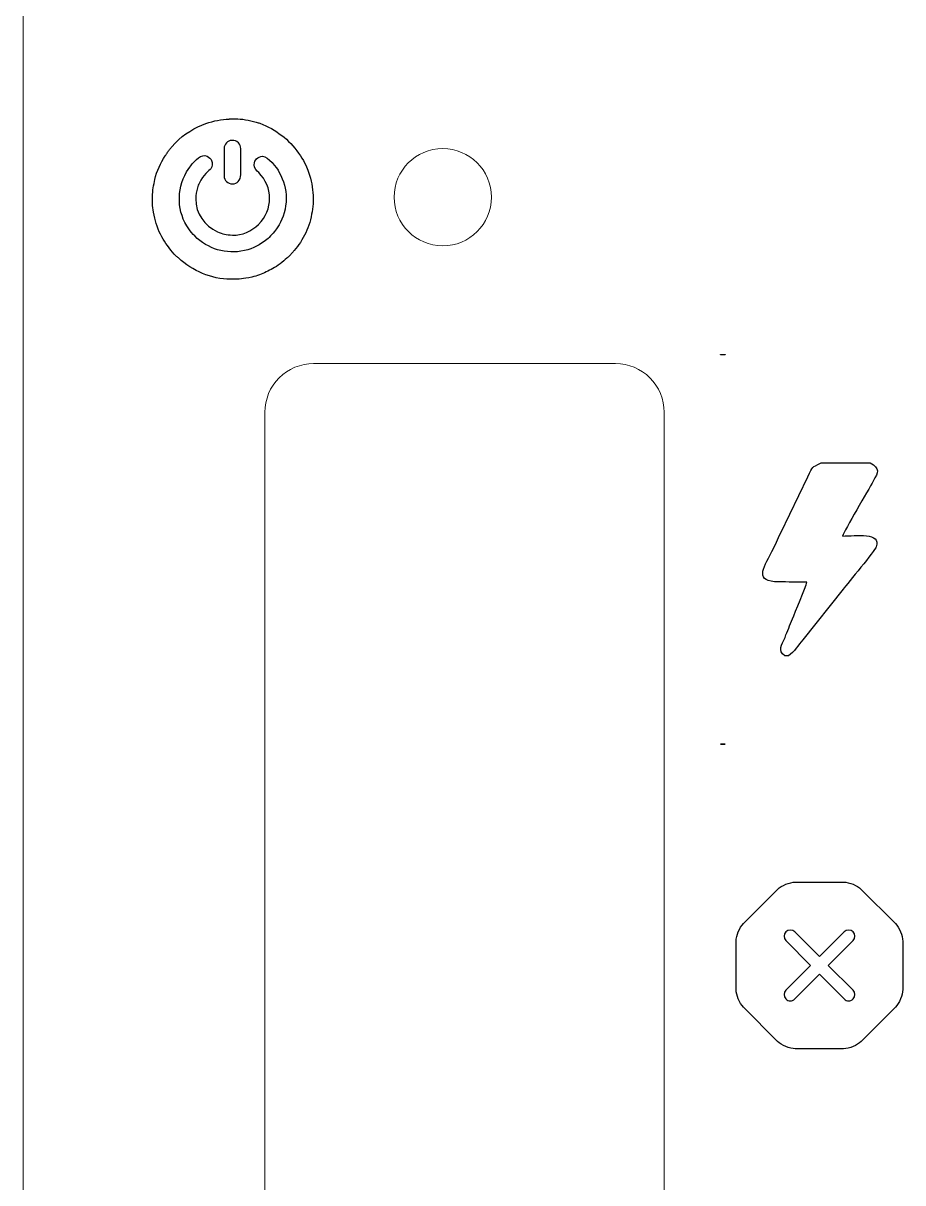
# Model space of a CAD drawing. Header units: millimetres. Extents: x -19 to 19, y -61 to 61.
# Drawn here: x -18.5 to -0.44, y -37.18 to -13.36 of the extents above; entities that cross this region are included whole.
import ezdxf
from ezdxf.lldxf.tags import DXFTag

# ---------------------------------------------------------------- set-up
doc = ezdxf.new("R2010")
doc.units = ezdxf.units.MM
doc.header["$MEASUREMENT"] = 0
doc.header["$XCLIPFRAME"] = 0
doc.layers.add('Layer 1', color=7, linetype='Continuous')
tags = doc.linetypes.add('New Line15', pattern=[0.2, 0.1, -0.1]).pattern_tags.tags
tags[6:7] = [DXFTag(74, 4), DXFTag(75, 0), DXFTag(340, '0'), DXFTag(46, 1.0), DXFTag(50, 0.0), DXFTag(44, 0.0), DXFTag(45, 0.0)]
tags[4:5] = [DXFTag(74, 4), DXFTag(75, 0), DXFTag(340, '0'), DXFTag(46, 1.0), DXFTag(50, 0.0), DXFTag(44, 0.0), DXFTag(45, 0.0)]
tags = doc.linetypes.add('New Line16', pattern=[0.2, 0.1, -0.1]).pattern_tags.tags
tags[6:7] = [DXFTag(74, 4), DXFTag(75, 0), DXFTag(340, '0'), DXFTag(46, 1.0), DXFTag(50, 0.0), DXFTag(44, 0.0), DXFTag(45, 0.0)]
tags[4:5] = [DXFTag(74, 4), DXFTag(75, 0), DXFTag(340, '0'), DXFTag(46, 1.0), DXFTag(50, 0.0), DXFTag(44, 0.0), DXFTag(45, 0.0)]
tags = doc.linetypes.add('New Line17', pattern=[0.2, 0.1, -0.1]).pattern_tags.tags
tags[6:7] = [DXFTag(74, 4), DXFTag(75, 0), DXFTag(340, '0'), DXFTag(46, 1.0), DXFTag(50, 0.0), DXFTag(44, 0.0), DXFTag(45, 0.0)]
tags[4:5] = [DXFTag(74, 4), DXFTag(75, 0), DXFTag(340, '0'), DXFTag(46, 1.0), DXFTag(50, 0.0), DXFTag(44, 0.0), DXFTag(45, 0.0)]
tags = doc.linetypes.add('New Line18', pattern=[0.2, 0.1, -0.1]).pattern_tags.tags
tags[6:7] = [DXFTag(74, 4), DXFTag(75, 0), DXFTag(340, '0'), DXFTag(46, 1.0), DXFTag(50, 0.0), DXFTag(44, 0.0), DXFTag(45, 0.0)]
tags[4:5] = [DXFTag(74, 4), DXFTag(75, 0), DXFTag(340, '0'), DXFTag(46, 1.0), DXFTag(50, 0.0), DXFTag(44, 0.0), DXFTag(45, 0.0)]
tags = doc.linetypes.add('New Line19', pattern=[0.2, 0.1, -0.1]).pattern_tags.tags
tags[6:7] = [DXFTag(74, 4), DXFTag(75, 0), DXFTag(340, '0'), DXFTag(46, 1.0), DXFTag(50, 0.0), DXFTag(44, 0.0), DXFTag(45, 0.0)]
tags[4:5] = [DXFTag(74, 4), DXFTag(75, 0), DXFTag(340, '0'), DXFTag(46, 1.0), DXFTag(50, 0.0), DXFTag(44, 0.0), DXFTag(45, 0.0)]
tags = doc.linetypes.add('New Line37', pattern=[0.2, 0.1, -0.1]).pattern_tags.tags
tags[6:7] = [DXFTag(74, 4), DXFTag(75, 0), DXFTag(340, '0'), DXFTag(46, 1.0), DXFTag(50, 0.0), DXFTag(44, 0.0), DXFTag(45, 0.0)]
tags[4:5] = [DXFTag(74, 4), DXFTag(75, 0), DXFTag(340, '0'), DXFTag(46, 1.0), DXFTag(50, 0.0), DXFTag(44, 0.0), DXFTag(45, 0.0)]
tags = doc.linetypes.add('New Line53', pattern=[0.2, 0.1, -0.1]).pattern_tags.tags
tags[6:7] = [DXFTag(74, 4), DXFTag(75, 0), DXFTag(340, '0'), DXFTag(46, 1.0), DXFTag(50, 0.0), DXFTag(44, 0.0), DXFTag(45, 0.0)]
tags[4:5] = [DXFTag(74, 4), DXFTag(75, 0), DXFTag(340, '0'), DXFTag(46, 1.0), DXFTag(50, 0.0), DXFTag(44, 0.0), DXFTag(45, 0.0)]
picture_1 = doc.add_image_def('image41.png', size_in_pixel=(515, 7))
picture_2 = doc.add_image_def('image42.png', size_in_pixel=(515, 7))

msp = doc.modelspace()

# ---------------------------------------------------------------- linework, layer by layer
at = {"layer": 'Layer 1', "linetype": 'New Line53', "lineweight": 5}
msp.add_open_spline([(-18.5015, 59.5148), (-18.5015, 59.5148), (-18.5015, -59.4971), (-18.5015, -59.4971)], degree=3, dxfattribs=at)
at = {"layer": 'Layer 1'}
for points, knots in [([(-14.2728, -15.3246), (-14.4281, -15.3316), (-14.5868, -15.3598), (-14.7527, -15.4163), (-14.7527, -15.4163), (-14.9679, -15.4903), (-15.2078, -15.6421), (-15.3665, -15.8043), (-15.3665, -15.8043), (-15.3665, -15.8043), (-15.4618, -15.9102), (-15.4618, -15.9102), (-15.4618, -15.9102), (-15.476, -15.9278), (-15.4901, -15.942), (-15.5041, -15.9632), (-15.5041, -15.9632), (-15.5218, -15.9878), (-15.5324, -15.9949), (-15.5465, -16.0232), (-15.5465, -16.0232), (-15.5606, -16.0478), (-15.5712, -16.0549), (-15.5853, -16.0796), (-15.5853, -16.0796), (-15.6771, -16.2277), (-15.7617, -16.3936), (-15.7969, -16.5664), (-15.7969, -16.5664), (-15.8217, -16.6794), (-15.8464, -16.7887), (-15.8464, -16.9227), (-15.8464, -16.9227), (-15.8464, -17.1309), (-15.8428, -17.1662), (-15.8005, -17.3638), (-15.8005, -17.3638), (-15.7723, -17.5049), (-15.6983, -17.6672), (-15.6276, -17.7907), (-15.6276, -17.7907), (-15.5641, -17.9), (-15.4512, -18.0483), (-15.3665, -18.133), (-15.3665, -18.133), (-15.3454, -18.1541), (-15.3348, -18.1611), (-15.3137, -18.1789), (-15.3137, -18.1789), (-15.0278, -18.4434), (-14.6327, -18.6162), (-14.2446, -18.6162), (-14.2446, -18.6162), (-14.0365, -18.6162), (-14.0011, -18.6128), (-13.8035, -18.5704), (-13.8035, -18.5704), (-13.7577, -18.5598), (-13.6978, -18.5422), (-13.6483, -18.5246), (-13.6483, -18.5246), (-13.5566, -18.4928), (-13.4579, -18.4434), (-13.3767, -18.3976), (-13.3767, -18.3976), (-13.2815, -18.3411), (-13.1649, -18.2599), (-13.0873, -18.1823), (-13.0873, -18.1823), (-13.0662, -18.1647), (-13.0521, -18.1541), (-13.0309, -18.133), (-13.0309, -18.133), (-13.0097, -18.1118), (-13.0026, -18.1013), (-12.985, -18.0801), (-12.985, -18.0801), (-12.9638, -18.0588), (-12.9568, -18.0483), (-12.9357, -18.0271), (-12.9357, -18.0271), (-12.8933, -17.9742), (-12.8474, -17.9178), (-12.8086, -17.8578), (-12.8086, -17.8578), (-12.7275, -17.7236), (-12.6605, -17.6037), (-12.6181, -17.4485), (-12.6181, -17.4485), (-12.5758, -17.2968), (-12.5511, -17.1557), (-12.5475, -17.0145), (-12.5475, -17.0145), (-12.5475, -17.0145), (-12.5475, -16.8946), (-12.5475, -16.8946), (-12.5475, -16.8946), (-12.5546, -16.7394), (-12.5829, -16.5806), (-12.6393, -16.4147), (-12.6393, -16.4147), (-12.6569, -16.3619), (-12.6781, -16.3229), (-12.6993, -16.2736), (-12.6993, -16.2736), (-12.7239, -16.2136), (-12.7698, -16.1396), (-12.8051, -16.083), (-12.8051, -16.083), (-12.8051, -16.083), (-12.8474, -16.0232), (-12.8474, -16.0232), (-12.8474, -16.0232), (-12.9321, -15.8961), (-13.0697, -15.755), (-13.1897, -15.6633), (-13.1897, -15.6633), (-13.3273, -15.5608), (-13.4755, -15.4692), (-13.6412, -15.4127), (-13.6412, -15.4127), (-13.6695, -15.4022), (-13.6871, -15.3951), (-13.7154, -15.388), (-13.7154, -15.388), (-13.8671, -15.3458), (-14.0082, -15.321), (-14.1493, -15.3175), (-14.1493, -15.3175), (-14.1493, -15.3175), (-14.2728, -15.3175), (-14.2728, -15.3175), (-14.2728, -15.3175), (-14.2728, -15.3175), (-14.2728, -15.3246), (-14.2728, -15.3246)], [0, 0, 0, 0, 0.0285714, 0.0285714, 0.0285714, 0.0285714, 0.0571429, 0.0571429, 0.0571429, 0.0571429, 0.0857143, 0.0857143, 0.0857143, 0.0857143, 0.1142857, 0.1142857, 0.1142857, 0.1142857, 0.1428571, 0.1428571, 0.1428571, 0.1428571, 0.1714286, 0.1714286, 0.1714286, 0.1714286, 0.2, 0.2, 0.2, 0.2, 0.2285714, 0.2285714, 0.2285714, 0.2285714, 0.2571429, 0.2571429, 0.2571429, 0.2571429, 0.2857143, 0.2857143, 0.2857143, 0.2857143, 0.3142857, 0.3142857, 0.3142857, 0.3142857, 0.3428571, 0.3428571, 0.3428571, 0.3428571, 0.3714286, 0.3714286, 0.3714286, 0.3714286, 0.4, 0.4, 0.4, 0.4, 0.4285714, 0.4285714, 0.4285714, 0.4285714, 0.4571429, 0.4571429, 0.4571429, 0.4571429, 0.4857143, 0.4857143, 0.4857143, 0.4857143, 0.5142857, 0.5142857, 0.5142857, 0.5142857, 0.5428571, 0.5428571, 0.5428571, 0.5428571, 0.5714286, 0.5714286, 0.5714286, 0.5714286, 0.6, 0.6, 0.6, 0.6, 0.6285714, 0.6285714, 0.6285714, 0.6285714, 0.6571429, 0.6571429, 0.6571429, 0.6571429, 0.6857143, 0.6857143, 0.6857143, 0.6857143, 0.7142857, 0.7142857, 0.7142857, 0.7142857, 0.7428571, 0.7428571, 0.7428571, 0.7428571, 0.7714286, 0.7714286, 0.7714286, 0.7714286, 0.8, 0.8, 0.8, 0.8, 0.8285714, 0.8285714, 0.8285714, 0.8285714, 0.8571429, 0.8571429, 0.8571429, 0.8571429, 0.8857143, 0.8857143, 0.8857143, 0.8857143, 0.9142857, 0.9142857, 0.9142857, 0.9142857, 0.9428571, 0.9428571, 0.9428571, 0.9428571, 1, 1, 1, 1]), ([(-14.2022, -16.6582), (-14.2976, -16.6582), (-14.3752, -16.5806), (-14.3752, -16.4959), (-14.3752, -16.4959), (-14.3752, -16.4959), (-14.3752, -15.9278), (-14.3752, -15.9278), (-14.3752, -15.9278), (-14.3752, -15.8431), (-14.301, -15.7621), (-14.22, -15.7621), (-14.22, -15.7621), (-14.16, -15.7621), (-14.1246, -15.7655), (-14.0788, -15.8149), (-14.0788, -15.8149), (-14.0541, -15.8431), (-14.0329, -15.8819), (-14.0329, -15.9349), (-14.0329, -15.9349), (-14.0329, -15.9349), (-14.0329, -16.4676), (-14.0329, -16.4676), (-14.0329, -16.4676), (-14.0365, -16.5806), (-14.1105, -16.6582), (-14.2022, -16.6582)], [0, 0, 0, 0, 0.125, 0.125, 0.125, 0.125, 0.25, 0.25, 0.25, 0.25, 0.375, 0.375, 0.375, 0.375, 0.5, 0.5, 0.5, 0.5, 0.625, 0.625, 0.625, 0.625, 0.75, 0.75, 0.75, 0.75, 1, 1, 1, 1]), ([(-14.9572, -16.9651), (-14.9572, -16.8805), (-14.9431, -16.8063), (-14.922, -16.7358), (-14.922, -16.7358), (-14.9114, -16.697), (-14.9008, -16.6723), (-14.8832, -16.637), (-14.8832, -16.637), (-14.8091, -16.4747), (-14.6751, -16.3829), (-14.6503, -16.3441), (-14.6503, -16.3441), (-14.6151, -16.2912), (-14.608, -16.2384), (-14.6327, -16.1748), (-14.6327, -16.1748), (-14.6433, -16.1466), (-14.6539, -16.143), (-14.6715, -16.1254), (-14.6715, -16.1254), (-14.802, -15.9949), (-14.9326, -16.1466), (-15.0031, -16.2172), (-15.0031, -16.2172), (-15.0314, -16.2453), (-15.0561, -16.2772), (-15.0807, -16.3124), (-15.0807, -16.3124), (-15.0807, -16.3124), (-15.1478, -16.4112), (-15.1478, -16.4112), (-15.1478, -16.4112), (-15.3596, -16.7782), (-15.3418, -17.2438), (-15.1019, -17.5825), (-15.1019, -17.5825), (-15.0631, -17.6389), (-15.0278, -17.6813), (-14.9785, -17.7272), (-14.9785, -17.7272), (-14.7103, -17.9954), (-14.3364, -18.1118), (-13.9589, -18.0271), (-13.9589, -18.0271), (-13.7613, -17.9812), (-13.6483, -17.9142), (-13.4967, -17.7978), (-13.4967, -17.7978), (-13.4401, -17.7555), (-13.3449, -17.6425), (-13.2991, -17.5825), (-13.2991, -17.5825), (-13.2815, -17.5579), (-13.2637, -17.5261), (-13.2461, -17.4979), (-13.2461, -17.4979), (-13.1615, -17.3568), (-13.1014, -17.1557), (-13.1014, -16.9581), (-13.1014, -16.9581), (-13.1014, -16.757), (-13.1509, -16.5982), (-13.2427, -16.4217), (-13.2427, -16.4217), (-13.2955, -16.316), (-13.4719, -16.0901), (-13.5848, -16.0901), (-13.5848, -16.0901), (-13.6272, -16.0901), (-13.6871, -16.1184), (-13.7083, -16.1396), (-13.7083, -16.1396), (-13.733, -16.1642), (-13.7577, -16.2136), (-13.7577, -16.2631), (-13.7577, -16.2631), (-13.7577, -16.3441), (-13.7048, -16.3829), (-13.6624, -16.4253), (-13.6624, -16.4253), (-13.3732, -16.7146), (-13.3625, -17.1838), (-13.6695, -17.4908), (-13.6695, -17.4908), (-13.8035, -17.6249), (-14.0117, -17.7201), (-14.2022, -17.7096), (-14.2022, -17.7096), (-14.3293, -17.7025), (-14.414, -17.6848), (-14.5092, -17.6389), (-14.5092, -17.6389), (-14.7808, -17.5191), (-14.9572, -17.2685), (-14.9572, -16.9651)], [0, 0, 0, 0, 0.04, 0.04, 0.04, 0.04, 0.08, 0.08, 0.08, 0.08, 0.12, 0.12, 0.12, 0.12, 0.16, 0.16, 0.16, 0.16, 0.2, 0.2, 0.2, 0.2, 0.24, 0.24, 0.24, 0.24, 0.28, 0.28, 0.28, 0.28, 0.32, 0.32, 0.32, 0.32, 0.36, 0.36, 0.36, 0.36, 0.4, 0.4, 0.4, 0.4, 0.44, 0.44, 0.44, 0.44, 0.48, 0.48, 0.48, 0.48, 0.52, 0.52, 0.52, 0.52, 0.56, 0.56, 0.56, 0.56, 0.6, 0.6, 0.6, 0.6, 0.64, 0.64, 0.64, 0.64, 0.68, 0.68, 0.68, 0.68, 0.72, 0.72, 0.72, 0.72, 0.76, 0.76, 0.76, 0.76, 0.8, 0.8, 0.8, 0.8, 0.84, 0.84, 0.84, 0.84, 0.88, 0.88, 0.88, 0.88, 0.92, 0.92, 0.92, 0.92, 1, 1, 1, 1]), ([(-2.8594, -26.35), (-2.8594, -26.35), (-2.7818, -26.35), (-2.7818, -26.35), (-2.7818, -26.35), (-2.6724, -26.2759), (-2.5736, -26.1243), (-2.4924, -26.0255), (-2.4924, -26.0255), (-2.4924, -26.0255), (-1.6634, -24.9847), (-1.6634, -24.9847), (-1.6634, -24.9847), (-1.5681, -24.8612), (-1.0107, -24.1909), (-0.9824, -24.1132), (-0.9824, -24.1132), (-0.8801, -23.8063), (-1.3952, -23.891), (-1.6774, -23.891), (-1.6774, -23.891), (-1.6351, -23.778), (-1.1447, -22.9454), (-1.0459, -22.7654), (-1.0459, -22.7654), (-0.9365, -22.5679), (-0.9048, -22.5113), (-1.1059, -22.3844), (-1.1059, -22.3844), (-1.1059, -22.3844), (-2.1149, -22.3844), (-2.1149, -22.3844), (-2.1149, -22.3844), (-2.3231, -22.5044), (-2.2737, -22.4337), (-2.3867, -22.6736), (-2.3867, -22.6736), (-2.3867, -22.6736), (-2.9441, -23.8239), (-2.9441, -23.8239), (-2.9441, -23.8239), (-3.0041, -23.9474), (-3.057, -24.0814), (-3.124, -24.2085), (-3.124, -24.2085), (-3.3216, -24.5824), (-3.4768, -24.8259), (-2.9899, -24.8329), (-2.9899, -24.8329), (-2.7959, -24.8364), (-2.6054, -24.8364), (-2.4113, -24.84), (-2.4113, -24.84), (-2.4219, -24.9388), (-2.6512, -25.4645), (-2.7042, -25.595), (-2.7042, -25.595), (-2.7571, -25.7221), (-2.803, -25.842), (-2.8559, -25.9725), (-2.8559, -25.9725), (-2.9265, -26.1313), (-3.0111, -26.2407), (-2.8594, -26.35)], [0, 0, 0, 0, 0.0588235, 0.0588235, 0.0588235, 0.0588235, 0.1176471, 0.1176471, 0.1176471, 0.1176471, 0.1764706, 0.1764706, 0.1764706, 0.1764706, 0.2352941, 0.2352941, 0.2352941, 0.2352941, 0.2941176, 0.2941176, 0.2941176, 0.2941176, 0.3529412, 0.3529412, 0.3529412, 0.3529412, 0.4117647, 0.4117647, 0.4117647, 0.4117647, 0.4705882, 0.4705882, 0.4705882, 0.4705882, 0.5294118, 0.5294118, 0.5294118, 0.5294118, 0.5882353, 0.5882353, 0.5882353, 0.5882353, 0.6470588, 0.6470588, 0.6470588, 0.6470588, 0.7058824, 0.7058824, 0.7058824, 0.7058824, 0.7647059, 0.7647059, 0.7647059, 0.7647059, 0.8235294, 0.8235294, 0.8235294, 0.8235294, 0.8823529, 0.8823529, 0.8823529, 0.8823529, 1, 1, 1, 1]), ([(-0.5878, -31.8522), (-0.5878, -31.8522), (-1.2895, -31.1508), (-1.2895, -31.1508), (-1.2895, -31.1508), (-1.3716, -31.0685), (-1.5358, -31.0001), (-1.6522, -31.0001), (-1.6522, -31.0001), (-1.6522, -31.0001), (-2.6447, -31.0001), (-2.6447, -31.0001), (-2.6447, -31.0001), (-2.761, -31.0001), (-2.9253, -31.0685), (-3.0074, -31.1508), (-3.0074, -31.1508), (-3.0074, -31.1508), (-3.709, -31.8522), (-3.709, -31.8522), (-3.709, -31.8522), (-3.7911, -31.9344), (-3.8596, -32.0988), (-3.8596, -32.2149), (-3.8596, -32.2149), (-3.8596, -32.2149), (-3.8596, -33.2073), (-3.8596, -33.2073), (-3.8596, -33.2073), (-3.8596, -33.3238), (-3.7911, -33.4883), (-3.709, -33.5704), (-3.709, -33.5704), (-3.709, -33.5704), (-3.0074, -34.2718), (-3.0074, -34.2718), (-3.0074, -34.2718), (-2.9253, -34.354), (-2.761, -34.4225), (-2.6447, -34.4225), (-2.6447, -34.4225), (-2.6447, -34.4225), (-1.6522, -34.4225), (-1.6522, -34.4225), (-1.6522, -34.4225), (-1.5358, -34.4225), (-1.3716, -34.354), (-1.2895, -34.2718), (-1.2895, -34.2718), (-1.2895, -34.2718), (-0.5878, -33.5704), (-0.5878, -33.5704), (-0.5878, -33.5704), (-0.5057, -33.4883), (-0.4373, -33.3238), (-0.4373, -33.2073), (-0.4373, -33.2073), (-0.4373, -33.2073), (-0.4373, -32.2149), (-0.4373, -32.2149), (-0.4373, -32.2149), (-0.4373, -32.0988), (-0.5057, -31.9344), (-0.5878, -31.8522)], [0, 0, 0, 0, 0.0588235, 0.0588235, 0.0588235, 0.0588235, 0.1176471, 0.1176471, 0.1176471, 0.1176471, 0.1764706, 0.1764706, 0.1764706, 0.1764706, 0.2352941, 0.2352941, 0.2352941, 0.2352941, 0.2941176, 0.2941176, 0.2941176, 0.2941176, 0.3529412, 0.3529412, 0.3529412, 0.3529412, 0.4117647, 0.4117647, 0.4117647, 0.4117647, 0.4705882, 0.4705882, 0.4705882, 0.4705882, 0.5294118, 0.5294118, 0.5294118, 0.5294118, 0.5882353, 0.5882353, 0.5882353, 0.5882353, 0.6470588, 0.6470588, 0.6470588, 0.6470588, 0.7058824, 0.7058824, 0.7058824, 0.7058824, 0.7647059, 0.7647059, 0.7647059, 0.7647059, 0.8235294, 0.8235294, 0.8235294, 0.8235294, 0.8823529, 0.8823529, 0.8823529, 0.8823529, 1, 1, 1, 1]), ([(-1.4588, -33.2193), (-1.4092, -33.2692), (-1.4092, -33.3513), (-1.4588, -33.4011), (-1.4588, -33.4011), (-1.4844, -33.4265), (-1.517, -33.4385), (-1.5495, -33.4385), (-1.5495, -33.4385), (-1.5821, -33.4385), (-1.6146, -33.4265), (-1.6402, -33.4011), (-1.6402, -33.4011), (-1.6402, -33.4011), (-2.1484, -32.8926), (-2.1484, -32.8926), (-2.1484, -32.8926), (-2.1484, -32.8926), (-2.6567, -33.4011), (-2.6567, -33.4011), (-2.6567, -33.4011), (-2.6823, -33.4265), (-2.7148, -33.4385), (-2.7474, -33.4385), (-2.7474, -33.4385), (-2.7799, -33.4385), (-2.8123, -33.4265), (-2.8381, -33.4011), (-2.8381, -33.4011), (-2.8877, -33.3513), (-2.8877, -33.2692), (-2.8381, -33.2193), (-2.8381, -33.2193), (-2.8381, -33.2193), (-2.3299, -32.7112), (-2.3299, -32.7112), (-2.3299, -32.7112), (-2.3299, -32.7112), (-2.8381, -32.2032), (-2.8381, -32.2032), (-2.8381, -32.2032), (-2.8877, -32.1535), (-2.8877, -32.0713), (-2.8381, -32.0216), (-2.8381, -32.0216), (-2.7885, -31.9721), (-2.7063, -31.9721), (-2.6567, -32.0216), (-2.6567, -32.0216), (-2.6567, -32.0216), (-2.1484, -32.53), (-2.1484, -32.53), (-2.1484, -32.53), (-2.1484, -32.53), (-1.6402, -32.0216), (-1.6402, -32.0216), (-1.6402, -32.0216), (-1.5906, -31.9721), (-1.5084, -31.9721), (-1.4588, -32.0216), (-1.4588, -32.0216), (-1.4092, -32.0713), (-1.4092, -32.1535), (-1.4588, -32.2032), (-1.4588, -32.2032), (-1.4588, -32.2032), (-1.967, -32.7112), (-1.967, -32.7112), (-1.967, -32.7112), (-1.967, -32.7112), (-1.4588, -33.2193), (-1.4588, -33.2193)], [0, 0, 0, 0, 0.0526316, 0.0526316, 0.0526316, 0.0526316, 0.1052632, 0.1052632, 0.1052632, 0.1052632, 0.1578947, 0.1578947, 0.1578947, 0.1578947, 0.2105263, 0.2105263, 0.2105263, 0.2105263, 0.2631579, 0.2631579, 0.2631579, 0.2631579, 0.3157895, 0.3157895, 0.3157895, 0.3157895, 0.3684211, 0.3684211, 0.3684211, 0.3684211, 0.4210526, 0.4210526, 0.4210526, 0.4210526, 0.4736842, 0.4736842, 0.4736842, 0.4736842, 0.5263158, 0.5263158, 0.5263158, 0.5263158, 0.5789474, 0.5789474, 0.5789474, 0.5789474, 0.6315789, 0.6315789, 0.6315789, 0.6315789, 0.6842105, 0.6842105, 0.6842105, 0.6842105, 0.7368421, 0.7368421, 0.7368421, 0.7368421, 0.7894737, 0.7894737, 0.7894737, 0.7894737, 0.8421053, 0.8421053, 0.8421053, 0.8421053, 0.8947368, 0.8947368, 0.8947368, 0.8947368, 1, 1, 1, 1])]:
    msp.add_open_spline(points, degree=3, knots=knots, dxfattribs=at)
at = {"layer": 'Layer 1', "linetype": 'New Line37', "lineweight": 5}
msp.add_open_spline([(-8.8873, -16.9298), (-8.8873, -16.3759), (-9.3353, -15.9314), (-9.8858, -15.9314), (-9.8858, -15.9314), (-10.4396, -15.9314), (-10.8841, -16.3795), (-10.8841, -16.9298), (-10.8841, -16.9298), (-10.8841, -17.4803), (-10.4361, -17.9283), (-9.8858, -17.9283), (-9.8858, -17.9283), (-9.3353, -17.9318), (-8.8873, -17.4837), (-8.8873, -16.9298)], degree=3, knots=[0, 0, 0, 0, 0.2, 0.2, 0.2, 0.2, 0.4, 0.4, 0.4, 0.4, 0.6, 0.6, 0.6, 0.6, 1, 1, 1, 1], dxfattribs=at)
at = {"layer": 'Layer 1', "linetype": 'New Line16', "lineweight": 5}
msp.add_open_spline([(-12.5389, -20.3486), (-12.8035, -20.3486), (-13.0576, -20.4544), (-13.2445, -20.6415), (-13.2445, -20.6415), (-13.4315, -20.8285), (-13.5374, -21.0825), (-13.5374, -21.3471)], degree=3, knots=[0, 0, 0, 0, 0.3333333, 0.3333333, 0.3333333, 0.3333333, 1, 1, 1, 1], dxfattribs=at)
at = {"layer": 'Layer 1', "linetype": 'New Line17', "lineweight": 5}
msp.add_open_spline([(-6.3363, -20.3486), (-6.3363, -20.3486), (-12.5389, -20.3486), (-12.5389, -20.3486)], degree=3, dxfattribs=at)
at = {"layer": 'Layer 1', "linetype": 'New Line18', "lineweight": 5}
msp.add_open_spline([(-5.3379, -21.3471), (-5.3379, -21.0825), (-5.4437, -20.8285), (-5.6308, -20.6415), (-5.6308, -20.6415), (-5.8177, -20.4544), (-6.0717, -20.3486), (-6.3363, -20.3486)], degree=3, knots=[0, 0, 0, 0, 0.3333333, 0.3333333, 0.3333333, 0.3333333, 1, 1, 1, 1], dxfattribs=at)
at = {"layer": 'Layer 1', "linetype": 'New Line15', "lineweight": 5}
msp.add_open_spline([(-13.5408, -21.3471), (-13.5408, -21.3471), (-13.5408, -52.2432), (-13.5408, -52.2432)], degree=3, dxfattribs=at)
at = {"layer": 'Layer 1', "linetype": 'New Line19', "lineweight": 5}
msp.add_open_spline([(-5.3379, -52.2432), (-5.3379, -52.2432), (-5.3379, -21.3471), (-5.3379, -21.3471)], degree=3, dxfattribs=at)

# ---------------------------------------------------------------- pictures from other files: only their frames are drawn
at = {"layer": 'Layer 1'}
image = msp.add_image(picture_2, insert=(-4.1312, -20.5391), size_in_units=(7.1528, 0.0972), dxfattribs=at)
image.set_boundary_path([(-4.131, -20.539), (3.031, -20.433)])
image.dxf.flags = 3
image = msp.add_image(picture_1, insert=(-4.1312, -28.654), size_in_units=(7.1528, 0.0972), dxfattribs=at)
image.set_boundary_path([(-4.131, -28.654), (3.031, -28.548)])
image.dxf.flags = 3

doc.saveas('drawing.dxf')
